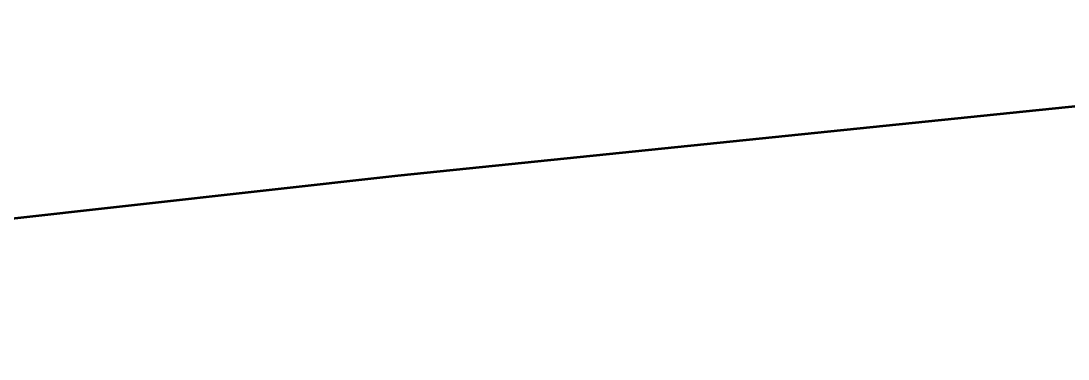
# Model space of a CAD drawing. Header units: metres. Extents: x 599858 to 604937, y 1147506 to 1148114.
# Drawn here: x 600611.102 to 600612.041, y 1147981.885 to 1147982.189 of the extents above; entities that cross this region are included whole.
import ezdxf

# ---------------------------------------------------------------- set-up
doc = ezdxf.new("R2010")
doc.units = ezdxf.units.M
doc.header["$MEASUREMENT"] = 0
doc.linetypes.add('DGN Style 3', pattern=[73.938826, 52.813447, -21.125379])
doc.layers.add('TF_-_R_TOM_2', color=190, linetype='DGN Style 3', lineweight=53)

msp = doc.modelspace()

# ---------------------------------------------------------------- linework, layer by layer
at = {"layer": 'TF_-_R_TOM_2', "flags": 128}
msp.add_lwpolyline([(600582.55, 1147978.46), (600583.2, 1147978.82), (600583.9, 1147979.21), (600584.29, 1147979.43), (600584.3234, 1147979.442), (600584.82, 1147979.48), (600585.73, 1147979.56), (600586.52, 1147979.62), (600586.53, 1147979.63), (600586.54, 1147979.63), (600587.4, 1147979.7), (600587.73, 1147979.73), (600588.06, 1147979.75), (600588.86, 1147979.82), (600589.2, 1147979.85), (600589.58, 1147979.88), (600590.66, 1147979.97), (600590.98, 1147980), (600591.06, 1147980.01), (600591.68, 1147980.06), (600592.37, 1147980.12), (600594.33429, 1147980.27689), (600594.79, 1147980.33), (600594.93, 1147980.34), (600595.1, 1147980.36), (600595.21, 1147980.37), (600595.56, 1147980.41), (600595.79, 1147980.43), (600596.06, 1147980.46), (600596.89, 1147980.54), (600597.09, 1147980.57), (600597.5, 1147980.61), (600598.69, 1147980.73), (600599.22, 1147980.79), (600604.05, 1147981.29), (600607.1, 1147981.6), (600607.83, 1147981.68), (600608.52, 1147981.75), (600608.75, 1147981.77), (600609.09, 1147981.81), (600609.22, 1147981.82), (600610.61, 1147981.96), (600611.03, 1147982.01), (600611.08, 1147982.01), (600611.44, 1147982.05), (600612.79442, 1147982.18859)], dxfattribs=at)

doc.saveas('drawing.dxf')
